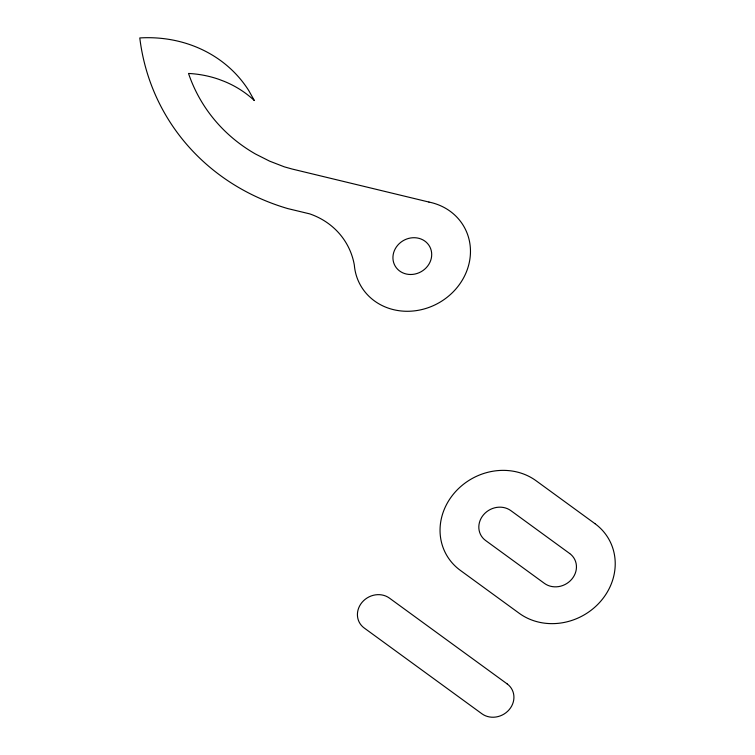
<?xml version="1.0" encoding="UTF-8"?>
<svg xmlns="http://www.w3.org/2000/svg" width="755" height="755" viewBox="0 0 755 755"><rect width="100%" height="100%" fill="white"/><g stroke="black" fill="none" stroke-linecap="round" stroke-linejoin="round"><path stroke-width="1.13" d="M428.934 202.057L292.072 169.016L284.39 166.864L269.639 161.155L255.643 154.095A176.981 160.003 -29.3 0 1 188.523 73.452A112.929 102.095 -29.3 0 1 218.676 79.266L224.339 81.417A113.09 102.246 -29.3 0 1 254.331 100.528L248.876 90.77A131.54 118.922 -29.3 0 0 139.788 37.939A242.119 218.893 -29.3 0 0 287.731 208.578L309.72 213.873A79.049 71.47 -29.3 0 1 354.331 265.043A59.475 53.765 -29.3 0 0 409.682 311.239A59.475 53.765 -29.3 0 0 469.657 260.598A59.475 53.765 -29.3 0 0 428.934 202.057M594.921 523.63L536.041 480.718A59.475 53.765 -29.3 0 0 454.038 493.374A59.475 53.765 -29.3 0 0 460.352 570.384L519.232 613.296A59.475 53.765 -29.3 0 0 601.225 600.64A59.475 53.765 -29.3 0 0 594.921 523.63M569.685 553.519L510.814 510.606A19.828 17.922 -29.3 0 0 483.483 514.825A19.828 17.922 -29.3 0 0 485.588 540.495L544.459 583.407A19.828 17.922 -29.3 0 0 571.79 579.189A19.828 17.922 -29.3 0 0 569.685 553.519M507.162 683.907L389.41 598.092A19.828 17.922 -29.3 0 0 362.079 602.311A19.828 17.922 -29.3 0 0 364.184 627.981L481.935 713.796A19.828 17.922 -29.3 0 0 509.266 709.577A19.828 17.922 -29.3 0 0 507.162 683.907M410.767 274.499A19.828 17.922 -29.3 0 0 429.831 246.809A19.828 17.922 -29.3 0 0 396.356 246.998A19.828 17.922 -29.3 0 0 410.767 274.499"/></g></svg>
